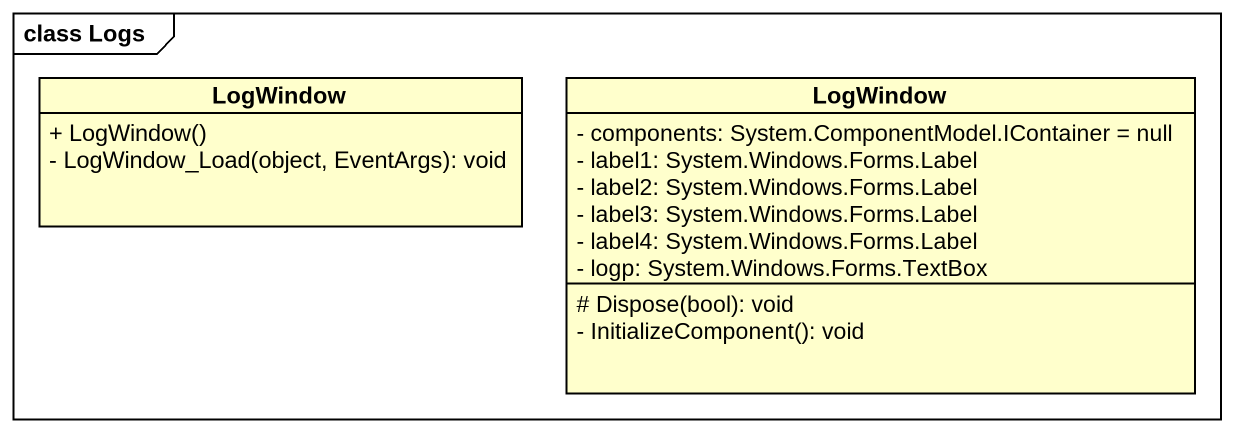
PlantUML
@startuml
mainframe class Logs
hide circle
hide empty members
skinparam classAttributeIconSize 0
class LogWindow {
  + LogWindow()
  - LogWindow_Load(object, EventArgs): void
}
class "LogWindow" as LogWindow_2 {
  - components: System.ComponentModel.IContainer = null
  - label1: System.Windows.Forms.Label
  - label2: System.Windows.Forms.Label
  - label3: System.Windows.Forms.Label
  - label4: System.Windows.Forms.Label
  - logp: System.Windows.Forms.TextBox
  # Dispose(bool): void
  - InitializeComponent(): void
}
@enduml
